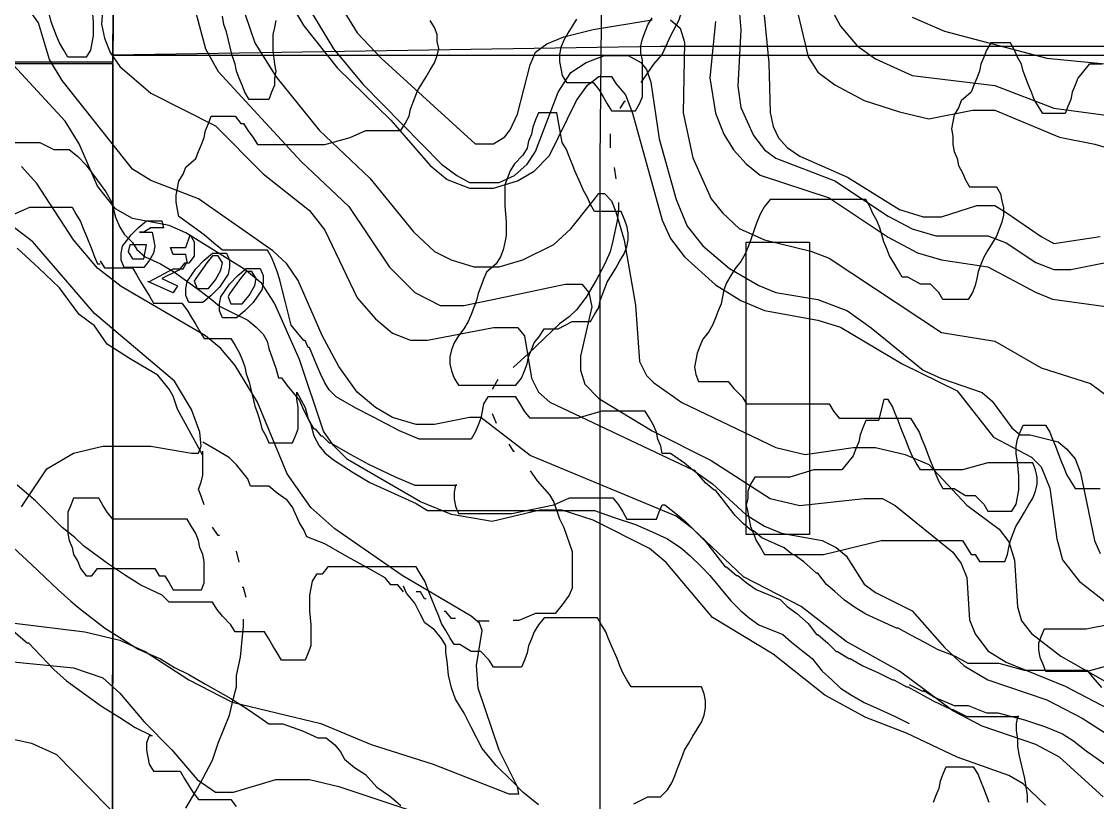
# Model space of a CAD drawing. Extents: x -0.49 to 6.91, y -0.57 to 8.11.
# Drawn here: x 1.6248 to 2.0287, y 2.8242 to 3.1172 of the extents above; entities that cross this region are included whole.
import ezdxf

# ---------------------------------------------------------------- set-up
doc = ezdxf.new("R2010")
doc.units = 0
for name, color, linetype in [('Elevations', 7, 'CONTINUOUS'), ('Grid', 7, 'CONTINUOUS'), ('roads', 7, 'CONTINUOUS'), ('topo', 7, 'CONTINUOUS'), ('topo_grid', 7, 'CONTINUOUS'), ('water', 7, 'CONTINUOUS'), ('white', 7, 'CONTINUOUS')]:
    doc.layers.add(name, color=color, linetype=linetype)

msp = doc.modelspace()

# ---------------------------------------------------------------- linework, layer by layer
at = {"layer": 'Elevations', "color": 1}
for points in [[(1.670711, 3.038233), (1.669129, 3.038233), (1.670711, 3.038233), (1.672293, 3.038233), (1.673875, 3.038233), (1.674402, 3.035587), (1.674928, 3.032941), (1.674402, 3.030295), (1.67282, 3.02765), (1.670711, 3.025004), (1.668076, 3.025004), (1.66544, 3.025004), (1.663332, 3.025004), (1.662276, 3.02765), (1.662276, 3.030295), (1.662803, 3.032941), (1.665966, 3.037175), (1.668602, 3.03982), (1.671765, 3.042466), (1.674929, 3.042466), (1.677564, 3.042466), (1.67809, 3.03982), (1.675982, 3.03982), (1.673346, 3.03982)], [(1.664912, 3.030851), (1.666492, 3.028205), (1.668074, 3.028205), (1.66913, 3.028205), (1.670712, 3.028205), (1.671238, 3.030851), (1.671767, 3.033497), (1.670712, 3.033497), (1.66913, 3.033497), (1.667547, 3.033497), (1.666492, 3.033497), (1.665439, 3.033497)], [(1.688111, 3.037175), (1.689693, 3.034529), (1.689693, 3.031883), (1.689693, 3.029237), (1.687584, 3.026591), (1.686002, 3.026591), (1.683894, 3.023945), (1.677568, 3.02077), (1.683366, 3.018125), (1.681784, 3.015479), (1.672293, 3.019712), (1.67282, 3.019712), (1.681783, 3.024475), (1.683891, 3.024475), (1.685474, 3.024475), (1.687056, 3.02712), (1.686529, 3.029766), (1.684947, 3.029766), (1.683365, 3.029766), (1.681783, 3.029766), (1.680727, 3.032412), (1.683362, 3.032412), (1.686526, 3.032412)], [(1.701819, 3.030322), (1.702872, 3.027676), (1.702872, 3.02503), (1.702346, 3.022384), (1.699182, 3.017622), (1.696019, 3.014447), (1.692855, 3.011801), (1.689165, 3.011801), (1.687582, 3.011801), (1.686529, 3.014447), (1.686529, 3.017093), (1.687056, 3.019739), (1.690219, 3.024501), (1.693383, 3.027676), (1.696546, 3.030322), (1.700237, 3.030322)], [(1.689692, 3.019765), (1.690748, 3.017119), (1.692856, 3.017119), (1.694965, 3.017119), (1.6976, 3.020294), (1.699709, 3.023998), (1.700236, 3.026644), (1.698653, 3.02929), (1.696545, 3.02929), (1.694436, 3.026644), (1.690218, 3.020823)], [(1.714473, 3.024528), (1.715526, 3.021882), (1.715526, 3.019236), (1.715, 3.01659), (1.711836, 3.011828), (1.708673, 3.008653), (1.705509, 3.006007), (1.701819, 3.006007), (1.700236, 3.006007), (1.699183, 3.008653), (1.699183, 3.011298), (1.69971, 3.013944), (1.702873, 3.018707), (1.706037, 3.021882), (1.7092, 3.024528), (1.712891, 3.024528)], [(1.702346, 3.013971), (1.703402, 3.011325), (1.705511, 3.011325), (1.707619, 3.011325), (1.710254, 3.0145), (1.712363, 3.018204), (1.71289, 3.02085), (1.711308, 3.023496), (1.709199, 3.023496), (1.70709, 3.02085), (1.702872, 3.015029)]]:
    msp.add_lwpolyline(points, close=True, dxfattribs=at)
at = {"layer": 'Grid', "color": 1}
for points in [[(1.659111, 3.10467), (1.660693, 3.310807), (1.661749, 3.517499), (1.662802, 3.724165), (1.664384, 3.930329), (1.868432, 3.932974), (2.073008, 3.93562), (2.277583, 3.938266), (2.482159, 3.940912), (2.482159, 3.908739), (2.482159, 3.732632), (2.482159, 3.700485), (2.482159, 3.524378), (2.481633, 3.492205), (2.481633, 3.316125), (2.481633, 3.283422), (2.481633, 3.107845), (2.276002, 3.107845), (2.070373, 3.107845), (1.864743, 3.107845)], [(0.83079, 3.101495), (0.832899, 3.308187), (0.835008, 3.514853), (0.837116, 3.721017), (0.839225, 3.927709), (1.045382, 3.927709), (1.25154, 3.927709), (1.457697, 3.927709), (1.664381, 3.927709), (1.662799, 3.721546), (1.661743, 3.51488), (1.660687, 3.308187), (1.659105, 3.10205), (1.45242, 3.10205), (1.245209, 3.10205), (1.037997, 3.10205)], [(1.658057, 2.278455), (1.658583, 2.485148), (1.658583, 2.691311), (1.65911, 2.897977), (1.65911, 3.10467), (1.86474, 3.10467), (2.07037, 3.10467), (2.276, 3.10467), (2.48163, 3.10467), (2.48163, 3.071994), (2.48163, 2.898533), (2.48163, 2.863185), (2.48163, 2.69237), (2.48163, 2.654402), (2.482157, 2.487265), (2.482157, 2.44509), (2.482157, 2.282186), (2.276, 2.27954), (2.069842, 2.276894), (1.864212, 2.274249)], [(0.833426, 2.274249), (0.8329, 2.480941), (0.832373, 2.688136), (0.831847, 2.894829), (0.830791, 3.101495), (1.038003, 3.101495), (1.245215, 3.101495), (1.452427, 3.101495), (1.659111, 3.101495), (1.659111, 2.894802), (1.658584, 2.688136), (1.658584, 2.481973), (1.658058, 2.27528), (1.451901, 2.27528), (1.245744, 2.27528), (1.039586, 2.27528)]]:
    msp.add_lwpolyline(points, close=True, dxfattribs=at)
at = {"layer": 'roads', "color": 7}
for points in [[(1.617987, 3.071861), (1.627477, 3.071861), (1.631695, 3.071861), (1.636968, 3.069216), (1.639603, 3.069216), (1.642766, 3.069216), (1.64593, 3.06657), (1.649093, 3.063395), (1.653311, 3.057574), (1.656475, 3.053341), (1.658584, 3.049636), (1.660166, 3.043816), (1.661748, 3.040111), (1.663331, 3.037466), (1.666493, 3.034291), (1.668076, 3.031645), (1.67124, 3.028999), (1.677039, 3.026353), (1.682312, 3.023178), (1.691802, 3.016299), (1.69602, 3.013124), (1.699184, 3.010478), (1.704456, 3.007832), (1.709729, 3.005186), (1.712892, 3.002541), (1.715527, 2.999895), (1.717109, 2.997249), (1.717636, 2.994603), (1.720271, 2.987195), (1.721327, 2.983491), (1.72238, 2.983491), (1.724489, 2.980845), (1.729235, 2.975024), (1.730288, 2.972378), (1.733452, 2.966028), (1.734505, 2.961795), (1.736613, 2.958091), (1.738722, 2.955445), (1.741885, 2.952799), (1.749267, 2.948036), (1.755594, 2.944332), (1.766139, 2.93957), (1.772993, 2.936395), (1.777211, 2.933749), (1.786706, 2.933749), (1.795142, 2.933749), (1.800941, 2.933749), (1.809377, 2.933749), (1.816759, 2.933749), (1.821504, 2.933749), (1.828358, 2.933749), (1.834158, 2.933749), (1.839957, 2.933749), (1.847339, 2.931103), (1.855248, 2.928457), (1.861575, 2.925811), (1.867374, 2.923166), (1.872647, 2.919461), (1.87581, 2.916816), (1.880028, 2.912582), (1.883192, 2.909407), (1.8911, 2.899882), (1.894791, 2.896178), (1.897954, 2.893532), (1.901645, 2.890886), (1.910608, 2.887182), (1.913772, 2.884536), (1.916935, 2.881891), (1.92168, 2.878186), (1.925371, 2.873424), (1.929062, 2.870249), (1.932225, 2.867074), (1.936443, 2.864428), (1.941188, 2.861782), (1.946988, 2.859136), (1.952788, 2.856491), (1.958065, 2.853845)], [(1.621673, 2.919885), (1.628527, 2.913535), (1.638544, 2.90401), (1.64329, 2.899776), (1.646453, 2.897131), (1.655949, 2.889722), (1.662803, 2.885489), (1.668602, 2.881785), (1.677038, 2.878081), (1.682311, 2.874906), (1.687583, 2.87226), (1.693909, 2.868556), (1.7034, 2.863264), (1.7092, 2.85956), (1.713945, 2.856385), (1.717636, 2.853739), (1.722908, 2.853739), (1.73029, 2.851093), (1.736089, 2.848447), (1.739253, 2.848447), (1.742416, 2.845801), (1.744525, 2.843156), (1.746107, 2.84051), (1.749798, 2.837335), (1.754016, 2.834689), (1.758234, 2.829926), (1.762979, 2.826751), (1.767197, 2.823047)], [(1.958067, 2.86845), (1.963339, 2.865804)], [(1.963339, 2.86636), (1.967557, 2.863714), (1.974938, 2.860539), (1.980211, 2.860539), (1.987065, 2.857893), (1.991283, 2.857893), (2.001301, 2.855247), (2.009209, 2.852601), (2.015536, 2.849955), (2.019754, 2.84731), (2.0245, 2.843605), (2.02819, 2.84096), (2.033463, 2.837255)]]:
    msp.add_lwpolyline(points, dxfattribs=at)
at = {"layer": 'topo', "color": 2}
for points in [[(1.89216, 3.14576), (1.894795, 3.114115), (1.893742, 3.092949), (1.894795, 3.085011), (1.899541, 3.074428), (1.903759, 3.069136), (1.907977, 3.065961), (1.930121, 3.057495), (1.950156, 3.044265), (1.959119, 3.039503), (1.968083, 3.036857), (1.987591, 3.036857), (1.994445, 3.034211), (2.005521, 3.026803), (2.012375, 3.024157), (2.018702, 3.024157), (2.031884, 3.026803)], [(1.704978, 3.130969), (1.71236, 3.109274), (1.720268, 3.096574), (1.736613, 3.076465), (1.755594, 3.058474), (1.771938, 3.038365), (1.779847, 3.030957), (1.786174, 3.027782), (1.79461, 3.025136), (1.8041, 3.025136), (1.813063, 3.027782), (1.824667, 3.033603), (1.830994, 3.039424), (1.83943, 3.050007), (1.841538, 3.052653), (1.843647, 3.052653), (1.846282, 3.050007), (1.847865, 3.045774), (1.851029, 3.03519), (1.855246, 3.010849), (1.856828, 2.989682), (1.859463, 2.98439), (1.862101, 2.981744), (1.872646, 2.974336), (1.907971, 2.957403), (1.919043, 2.954757), (1.936969, 2.957403), (1.945405, 2.957403), (1.956478, 2.954757), (1.965441, 2.951053), (1.979676, 2.935707), (1.991803, 2.926711), (1.995494, 2.921949), (1.997603, 2.915069), (1.998656, 2.897607), (2.000241, 2.892315), (2.003932, 2.887553), (2.015004, 2.879086), (2.042948, 2.863211)], [(1.91378, 3.130916), (1.920107, 3.104035), (1.923798, 3.098214), (1.930125, 3.093451), (1.941197, 3.087631), (1.954378, 3.083397), (1.96545, 3.080751), (1.981795, 3.083926), (1.990231, 3.083926), (2.014489, 3.073872), (2.02767, 3.071226), (2.045596, 3.065935)], [(1.655948, 3.12999), (1.654895, 3.116232), (1.655948, 3.11094), (1.658056, 3.105649), (1.661747, 3.100357), (1.673346, 3.090303), (1.697599, 3.078132), (1.715526, 3.06014), (1.732925, 3.046382), (1.738726, 3.038974), (1.750851, 3.013574), (1.757705, 3.005636), (1.764032, 3.000345), (1.770886, 2.997699), (1.777214, 2.997699), (1.801995, 3.002461), (1.810957, 3.002461), (1.813593, 2.999286), (1.816233, 2.983411), (1.818866, 2.97812), (1.823088, 2.974415), (1.876867, 2.949015), (1.884249, 2.943724), (1.896902, 2.932082), (1.903757, 2.927849), (1.910084, 2.925203), (1.925374, 2.922557), (1.930646, 2.919911), (1.934337, 2.916736), (1.941191, 2.906153), (1.945408, 2.902978), (1.959117, 2.896099), (1.971244, 2.88234), (1.978626, 2.875461), (1.987589, 2.87017), (2.009737, 2.862761), (2.022919, 2.855882), (2.044536, 2.842124)], [(1.722904, 3.128853), (1.730813, 3.115624), (1.743467, 3.099749), (1.763502, 3.080169), (1.778265, 3.063236), (1.784593, 3.057944), (1.793029, 3.054769), (1.801992, 3.054769), (1.810954, 3.057415), (1.817286, 3.061119), (1.823086, 3.06694), (1.833103, 3.087578), (1.837321, 3.093399), (1.841539, 3.096574), (1.846289, 3.096574), (1.847871, 3.093928), (1.851561, 3.089694), (1.854197, 3.082815), (1.865269, 3.042731), (1.868432, 3.035852), (1.873705, 3.028973), (1.885304, 3.018389), (1.894794, 3.012568), (1.903759, 3.008864), (1.923793, 3.00516), (1.93223, 3.002514), (1.955429, 2.988756), (1.97599, 2.978702), (1.989699, 2.961239), (2.003939, 2.953831), (2.007626, 2.950127), (2.010793, 2.942189), (2.013429, 2.923139), (2.015537, 2.915202), (2.021864, 2.907264), (2.03399, 2.897739)], [(1.742417, 3.126789), (1.750853, 3.113031), (1.759816, 3.103506), (1.795141, 3.071332), (1.801996, 3.071332), (1.806214, 3.073978), (1.808323, 3.076624), (1.810958, 3.082445), (1.815707, 3.100966), (1.817818, 3.105728), (1.822035, 3.108903), (1.828362, 3.111549), (1.839434, 3.114195), (1.861579, 3.117899)], [(1.902703, 3.128588), (1.905339, 3.10168), (1.905865, 3.083159), (1.906921, 3.077868), (1.90903, 3.073634), (1.912193, 3.06993), (1.916938, 3.066755), (1.934865, 3.058818), (1.954373, 3.046647), (1.963336, 3.044001), (1.97019, 3.044001), (1.983371, 3.048234), (1.990226, 3.048234), (1.994444, 3.045588), (2.007625, 3.036593), (2.012374, 3.033947), (2.029773, 3.036593)], [(2.030829, 2.826355), (2.014485, 2.841171), (2.005522, 2.845934), (1.985482, 2.852813), (1.97441, 2.858634), (1.954375, 2.87345), (1.934339, 2.884563), (1.917467, 2.897792), (1.89585, 2.908905), (1.876869, 2.926896), (1.870543, 2.931659), (1.815709, 2.954413), (1.797251, 2.9687), (1.793033, 2.9687), (1.779852, 2.966055), (1.772998, 2.966055), (1.764035, 2.9687), (1.757708, 2.972405), (1.750854, 2.978225), (1.743999, 2.98775), (1.737672, 2.999392), (1.728709, 3.02003), (1.724491, 3.02638), (1.719219, 3.031142), (1.691275, 3.050721), (1.673348, 3.0576), (1.666494, 3.061834), (1.640132, 3.095065), (1.635387, 3.103003), (1.631169, 3.116761), (1.627474, 3.122053)], [(1.689693, 3.12282), (1.693911, 3.106945), (1.698656, 3.098479), (1.729764, 3.064718), (1.74769, 3.047784), (1.76298, 3.02503), (1.772471, 3.015505), (1.781961, 3.010743), (1.790924, 3.010743), (1.804105, 3.013389), (1.82889, 3.01868), (1.835217, 3.01868), (1.837852, 3.015505), (1.838908, 3.010214), (1.83469, 2.991693), (1.83469, 2.986401), (1.836272, 2.981109), (1.841544, 2.975818), (1.861579, 2.963647), (1.883724, 2.952534), (1.905868, 2.938247), (1.91694, 2.935601), (1.941193, 2.938247), (1.948047, 2.938247), (1.952793, 2.935601), (1.97441, 2.918139), (1.977573, 2.913905), (1.979682, 2.908614), (1.980738, 2.892739), (1.982846, 2.887447), (1.987591, 2.881097), (1.994445, 2.876864), (2.016594, 2.867868), (2.0651, 2.842468)], [(1.928012, 3.123402), (1.93223, 3.115465), (1.938557, 3.108056), (1.945411, 3.103294), (1.959119, 3.096944), (1.990227, 3.09324), (2.012376, 3.084773), (2.031884, 3.082127)], [(1.732924, 3.121841), (1.741887, 3.107025), (1.75296, 3.093795), (1.782485, 3.063739), (1.788285, 3.059505), (1.79303, 3.05686), (1.799357, 3.05686), (1.804102, 3.05686), (1.809902, 3.059505), (1.814647, 3.063739), (1.817815, 3.068501), (1.826251, 3.090726), (1.830996, 3.098135), (1.836796, 3.101839), (1.84365, 3.104485), (1.852613, 3.104485), (1.857358, 3.101839), (1.859467, 3.099193), (1.861049, 3.09443), (1.864213, 3.073264), (1.87054, 3.05051), (1.874758, 3.040455), (1.880557, 3.033047), (1.890575, 3.02458), (1.901647, 3.01823), (1.907974, 3.015585), (1.923791, 3.012939), (1.934863, 3.008705), (1.943827, 3.002355), (1.963335, 2.98648), (1.970189, 2.983305), (1.985479, 2.978014), (1.98917, 2.974839), (1.996551, 2.964785), (1.999719, 2.962139), (2.003405, 2.962139), (2.013955, 2.959493), (2.017118, 2.956847), (2.020282, 2.953143), (2.022391, 2.947851), (2.027663, 2.922451), (2.029772, 2.917689)], [(1.959122, 3.118878), (1.971248, 3.113586), (2.009741, 3.103532), (2.036631, 3.100886)], [(1.868433, 3.117899), (1.872124, 3.114724), (1.873706, 3.109432), (1.87318, 3.082974), (1.876871, 3.066041), (1.883725, 3.050695), (1.887943, 3.045403), (1.89427, 3.039582), (1.903761, 3.035349), (1.92116, 3.031116), (1.928014, 3.02847), (1.970194, 3.00053), (1.990229, 2.997355), (2.007628, 2.987301), (2.026086, 2.98148), (2.062993, 2.954069)], [(1.885293, 3.117264), (1.883185, 3.096097), (1.885293, 3.082868), (1.888456, 3.074931), (1.892147, 3.06911), (1.896892, 3.063818), (1.902165, 3.059585), (1.928, 3.051118), (1.950144, 3.036301), (1.961216, 3.030481), (1.970179, 3.027835), (1.987578, 3.025189), (2.005509, 3.015664), (2.011836, 3.013018), (2.031871, 3.010372)], [(2.009211, 2.823259), (2.000771, 2.831196), (1.995498, 2.834371), (1.97599, 2.841251), (1.95701, 2.850246), (1.941719, 2.856067), (1.926429, 2.864534), (1.906921, 2.87988), (1.88425, 2.893638), (1.866851, 2.914276), (1.860524, 2.919567), (1.839434, 2.930151), (1.827835, 2.933855), (1.819395, 2.933855), (1.801469, 2.929621), (1.786179, 2.932267), (1.774579, 2.93703), (1.747163, 2.952905), (1.74189, 2.958196), (1.738199, 2.963488), (1.729236, 2.99037), (1.719746, 3.011536), (1.715001, 3.018945), (1.708674, 3.024236), (1.686529, 3.037995), (1.680202, 3.040641), (1.666494, 3.043286), (1.660167, 3.046991), (1.653313, 3.055457), (1.646459, 3.071332), (1.641186, 3.079799), (1.615874, 3.10721)], [(1.622201, 2.891442), (1.648568, 2.888267), (1.661749, 2.885092), (1.671239, 2.880859), (1.687584, 2.870275), (1.703929, 2.861809), (1.737145, 2.853871), (1.756126, 2.845934), (1.779325, 2.838525), (1.807796, 2.827413), (1.811487, 2.827413), (1.81096, 2.830059), (1.804106, 2.843817), (1.796198, 2.8671), (1.795671, 2.875567), (1.79778, 2.888796), (1.796724, 2.891442), (1.793561, 2.894088), (1.767726, 2.909434), (1.742418, 2.926896), (1.733455, 2.934834), (1.724492, 2.947534), (1.713419, 2.974415), (1.704984, 2.988174), (1.699711, 2.994524), (1.693911, 2.999286), (1.662277, 3.017807), (1.653314, 3.024686), (1.64435, 3.03527), (1.630642, 3.056436), (1.624838, 3.062786)], [(1.624838, 2.935151), (1.634332, 2.949439), (1.64435, 2.95526), (1.655422, 2.957905), (1.673348, 2.957905), (1.688639, 2.95526), (1.691274, 2.95526), (1.692327, 2.957905), (1.691801, 2.963197), (1.688638, 2.971664), (1.682311, 2.982247), (1.652258, 3.007647), (1.629059, 3.034529), (1.622201, 3.03982)], [(1.617981, 2.87734), (1.644348, 2.874694), (1.65542, 2.87099), (1.661747, 2.865169), (1.67071, 2.854586), (1.681255, 2.844002), (1.690745, 2.83289), (1.697601, 2.828127), (1.704454, 2.828127), (1.720271, 2.83289), (1.732925, 2.83289), (1.743997, 2.830244), (1.786705, 2.815956), (1.823615, 2.799023), (1.878976, 2.782619), (1.894266, 2.774152), (1.93012, 2.749811), (1.9433, 2.74399), (1.959118, 2.739756), (1.966499, 2.739756), (1.972299, 2.742402), (1.987589, 2.753515), (2.020811, 2.769919), (2.0303, 2.772565)], [(1.60902, 2.850696), (1.628533, 2.846463), (1.638023, 2.84223), (1.663331, 2.8163)]]:
    msp.add_lwpolyline(points, dxfattribs=at)
at = {"layer": 'topo_grid', "color": 7}
msp.add_lwpolyline([(1.841537, 2.6022), (1.841537, 2.653344), (1.841537, 2.705017), (1.841537, 2.756161), (1.842063, 2.807834), (1.842063, 2.859507), (1.842063, 2.910624), (1.842063, 2.962298), (1.842063, 3.013441), (1.842063, 3.065115), (1.84259, 3.116788), (1.84259, 3.167932), (1.84259, 3.219605), (1.84259, 3.270749), (1.84259, 3.322422), (1.843116, 3.374095), (1.843116, 3.425239), (1.843116, 3.476912), (1.843116, 3.528056), (1.843116, 3.579703), (1.843116, 3.631376), (1.843643, 3.68252), (1.843643, 3.734193)], dxfattribs=at)
at = {"layer": 'water', "color": 4}
for points in [[(1.891104, 3.158962), (1.889522, 3.158962), (1.887413, 3.154729), (1.884778, 3.148908), (1.878978, 3.140441), (1.876869, 3.137796), (1.876342, 3.13515), (1.875289, 3.130387), (1.873707, 3.124566), (1.871598, 3.117687), (1.868434, 3.111866), (1.865271, 3.104987), (1.862108, 3.101283), (1.857362, 3.094404)], [(1.85156, 3.08726), (1.851033, 3.08726), (1.849451, 3.084614)], [(1.84576, 3.075142), (1.84576, 3.072496), (1.84576, 3.069851)], [(1.847342, 3.062495), (1.847869, 3.058262)], [(1.848923, 3.049293), (1.848923, 3.046647), (1.848396, 3.042413), (1.846814, 3.035005), (1.845758, 3.030772), (1.84365, 3.026009), (1.840487, 3.020188), (1.836796, 3.013838), (1.833105, 3.009076), (1.83047, 3.00643), (1.826779, 3.003784), (1.81518, 2.992672), (1.80938, 2.98738)], [(1.692856, 2.954386), (1.683366, 2.971849), (1.681784, 2.976611), (1.680202, 2.979257), (1.675984, 2.984549), (1.665966, 2.99037), (1.657003, 2.996191), (1.652258, 3.00307), (1.646458, 3.007303), (1.639077, 3.017357), (1.631167, 3.024766), (1.623259, 3.032174)], [(1.803579, 2.982882), (1.80147, 2.979178)], [(1.801471, 2.970209), (1.803053, 2.966504)], [(1.768254, 2.903269), (1.766145, 2.905915), (1.765092, 2.905915), (1.76351, 2.905915), (1.761401, 2.908561), (1.755601, 2.911736), (1.746111, 2.917027), (1.738729, 2.921261), (1.731875, 2.923906), (1.730822, 2.926552), (1.72924, 2.929198), (1.726605, 2.935019), (1.724496, 2.937665), (1.720805, 2.940311), (1.717641, 2.942956), (1.712896, 2.942956), (1.710787, 2.942956), (1.709734, 2.945602), (1.707626, 2.948248), (1.705517, 2.950894), (1.702882, 2.95354), (1.697608, 2.956715), (1.692863, 2.959361)], [(1.807798, 2.95862), (1.80938, 2.955974), (1.809907, 2.955974)], [(1.693383, 2.935945), (1.692327, 2.93912), (1.691274, 2.941766), (1.692327, 2.944412), (1.692854, 2.947058), (1.692854, 2.949703), (1.692854, 2.953408), (1.692854, 2.956053)], [(1.815707, 2.948592), (1.818342, 2.944888), (1.823087, 2.939596), (1.82467, 2.93695), (1.826778, 2.9306), (1.828361, 2.927425), (1.831524, 2.91843), (1.831524, 2.912609), (1.831524, 2.904671), (1.830469, 2.902025), (1.827833, 2.898321), (1.825198, 2.895146), (1.822035, 2.895146), (1.817817, 2.895146), (1.81149, 2.8925), (1.809382, 2.8925)], [(1.699183, 2.924356), (1.698656, 2.924356), (1.696548, 2.927531), (1.696548, 2.927531)], [(1.706565, 2.914329), (1.705509, 2.918562)], [(1.7092, 2.901152), (1.708147, 2.904856), (1.707621, 2.904856)], [(1.818876, 2.823312), (1.813076, 2.828074), (1.808858, 2.832308), (1.803058, 2.838129), (1.797786, 2.844479), (1.793568, 2.852416), (1.790933, 2.857708), (1.787768, 2.862999), (1.786186, 2.867233), (1.785133, 2.871995), (1.784607, 2.877287), (1.78408, 2.880462), (1.78408, 2.883108), (1.782498, 2.885754), (1.779863, 2.888929), (1.776172, 2.891574), (1.77459, 2.894749), (1.772481, 2.898983), (1.769313, 2.902687), (1.768263, 2.905333)], [(1.77669, 2.900623), (1.776161, 2.900623), (1.774579, 2.903269), (1.772996, 2.903269)], [(1.787762, 2.893241), (1.786181, 2.893241), (1.784072, 2.895887), (1.783546, 2.895887)], [(1.686529, 2.822068), (1.686529, 2.822068), (1.690219, 2.828418), (1.692857, 2.833181), (1.696547, 2.84006), (1.698658, 2.84641), (1.702876, 2.856993), (1.704458, 2.863343), (1.705514, 2.867577), (1.705514, 2.87181), (1.707096, 2.878689), (1.708152, 2.890331), (1.708152, 2.892977)], [(1.800416, 2.892183), (1.797253, 2.892183), (1.796197, 2.892183)]]:
    msp.add_lwpolyline(points, dxfattribs=at)
at = {"layer": 'white', "color": 7}
for points in [[(1.651209, 3.122953), (1.651736, 3.117132), (1.651736, 3.114486), (1.651736, 3.11184), (1.651209, 3.109194), (1.650682, 3.106548), (1.6491, 3.103903), (1.647518, 3.103903), (1.645936, 3.103903), (1.643827, 3.103903), (1.642245, 3.103903), (1.640663, 3.106548), (1.639081, 3.109194), (1.638025, 3.11184), (1.636972, 3.114486), (1.635916, 3.117132), (1.63539, 3.119778)], [(1.720289, 3.117661), (1.719763, 3.115015), (1.719236, 3.112369), (1.719236, 3.109723), (1.719236, 3.106548), (1.719763, 3.101257), (1.720289, 3.098611), (1.719763, 3.095965), (1.719763, 3.093319), (1.718707, 3.090673), (1.717654, 3.088028), (1.716072, 3.088028), (1.713963, 3.088028), (1.712381, 3.088028), (1.710272, 3.088028), (1.70869, 3.090673), (1.707634, 3.093319), (1.706581, 3.095965), (1.705526, 3.098611), (1.704999, 3.101257), (1.703946, 3.104432), (1.701837, 3.113428), (1.700782, 3.116073), (1.700255, 3.119248)], [(1.833106, 3.118137), (1.831524, 3.115491), (1.829941, 3.112845), (1.828359, 3.1102), (1.827306, 3.107554), (1.82678, 3.104908), (1.82678, 3.102262), (1.827306, 3.099616), (1.827833, 3.09697), (1.829415, 3.094325), (1.830994, 3.094325), (1.833103, 3.094325), (1.835212, 3.094325), (1.837321, 3.094325), (1.839429, 3.094325), (1.841538, 3.091679), (1.84312, 3.089033), (1.844703, 3.086387), (1.846285, 3.083741), (1.847867, 3.083741), (1.849981, 3.083741), (1.851558, 3.083741), (1.853672, 3.083741), (1.855254, 3.083741), (1.856836, 3.086387), (1.857889, 3.089033), (1.857889, 3.091679), (1.857889, 3.094325), (1.857889, 3.09697), (1.857889, 3.102791), (1.857358, 3.105437), (1.857358, 3.108083), (1.857889, 3.110729), (1.858945, 3.113375), (1.859998, 3.11602), (1.86158, 3.118666)], [(2.030303, 2.867365), (2.02714, 2.871069), (2.025031, 2.873715), (2.023448, 2.873715), (2.020813, 2.873715), (2.018704, 2.873715), (2.016066, 2.873715), (2.013431, 2.873715), (2.010268, 2.873715), (2.00763, 2.873715), (2.004995, 2.873715), (2.004469, 2.873715), (2.001833, 2.873715), (2.001307, 2.873715), (1.991816, 2.876361), (1.987598, 2.876361), (1.980744, 2.876361), (1.980217, 2.876361), (1.975472, 2.879007), (1.968618, 2.881653), (1.963872, 2.884298), (1.9586, 2.886944), (1.953855, 2.88959), (1.953329, 2.88959), (1.947528, 2.892236), (1.941728, 2.894882), (1.93751, 2.897528), (1.933821, 2.900173), (1.930129, 2.903348), (1.926967, 2.905994), (1.923802, 2.910228), (1.923276, 2.910228), (1.918531, 2.914461), (1.91484, 2.917107), (1.914313, 2.917107), (1.91115, 2.919753), (1.902714, 2.923457), (1.89955, 2.926103), (1.899023, 2.926103), (1.89586, 2.928748), (1.892696, 2.931923), (1.885315, 2.941448), (1.884789, 2.941448), (1.881625, 2.944094), (1.877407, 2.948857), (1.87688, 2.948857), (1.873717, 2.951503), (1.868444, 2.955207), (1.867918, 2.955207), (1.865283, 2.955207), (1.865283, 2.955207), (1.864756, 2.957853), (1.8637, 2.960498), (1.863174, 2.963144), (1.862121, 2.96579), (1.860539, 2.968436), (1.858956, 2.971082), (1.856848, 2.971082), (1.854212, 2.971082), (1.851572, 2.971082), (1.848942, 2.971082), (1.845774, 2.971082), (1.84261, 2.971082), (1.833647, 2.968436), (1.830484, 2.968436), (1.827849, 2.968436), (1.824674, 2.968436), (1.822038, 2.968436), (1.8194, 2.968436), (1.817291, 2.968436), (1.815709, 2.968436), (1.8136, 2.971082), (1.812018, 2.973728), (1.810436, 2.976373), (1.808854, 2.976373), (1.807272, 2.976373), (1.805163, 2.976373), (1.803054, 2.976373), (1.800945, 2.976373), (1.79989, 2.976373), (1.79831, 2.973728), (1.797784, 2.971082), (1.797257, 2.968436), (1.796201, 2.96579), (1.795148, 2.963144), (1.793566, 2.960498), (1.793566, 2.960498), (1.786712, 2.960498), (1.786186, 2.960498), (1.77775, 2.960498), (1.774059, 2.960498), (1.766677, 2.963673), (1.75666, 2.968965), (1.750333, 2.97214), (1.742951, 2.976373), (1.742951, 2.976373), (1.740315, 2.979019), (1.738733, 2.981665), (1.737151, 2.98484), (1.735569, 2.988544), (1.735569, 2.988544), (1.732934, 2.994894), (1.732407, 2.994894), (1.731351, 2.99754), (1.730825, 2.99754), (1.72608, 3.003361), (1.72608, 3.003361), (1.723971, 3.011828), (1.722389, 3.017648), (1.721862, 3.020294), (1.720809, 3.023469), (1.719754, 3.026115), (1.718701, 3.028761), (1.717118, 3.031407), (1.715536, 3.031407), (1.713427, 3.031407), (1.710792, 3.031407), (1.708157, 3.031407), (1.705519, 3.031407), (1.700774, 3.031407), (1.700247, 3.031407), (1.697084, 3.034053), (1.693393, 3.037228), (1.683903, 3.044107), (1.683377, 3.046753), (1.68285, 3.049398), (1.68285, 3.052044), (1.683377, 3.05469), (1.683903, 3.057336), (1.685486, 3.059982), (1.686541, 3.062628), (1.690232, 3.065803), (1.691285, 3.068448), (1.692338, 3.071094), (1.693394, 3.07374), (1.69392, 3.076386), (1.694976, 3.079032), (1.696029, 3.081678), (1.697611, 3.081678), (1.699194, 3.081678), (1.701302, 3.081678), (1.703411, 3.081678), (1.704993, 3.081678), (1.707102, 3.079032), (1.708158, 3.079032), (1.70974, 3.076386), (1.711849, 3.07374), (1.713431, 3.071094), (1.71554, 3.071094), (1.718175, 3.071094), (1.720813, 3.071094), (1.723448, 3.071094), (1.726611, 3.071094), (1.729775, 3.071094), (1.73241, 3.071094), (1.738737, 3.071094), (1.748227, 3.07374), (1.754027, 3.076386), (1.75719, 3.076386), (1.759828, 3.076386), (1.762463, 3.076386), (1.765099, 3.076386), (1.767207, 3.076386), (1.76879, 3.079032), (1.770372, 3.081678), (1.770898, 3.084323), (1.772481, 3.088557), (1.773536, 3.091203), (1.775118, 3.093848), (1.776701, 3.096494), (1.778283, 3.09914), (1.779865, 3.101786), (1.780918, 3.104432), (1.781445, 3.107078), (1.780918, 3.109723), (1.780918, 3.112369), (1.779865, 3.115015), (1.778283, 3.117661)], [(2.0303, 3.101257), (2.027665, 3.101257), (2.025556, 3.101257), (2.023447, 3.098611), (2.021339, 3.095965), (2.020283, 3.093319), (2.01923, 3.090673), (2.018703, 3.088028), (2.017648, 3.085382), (2.016595, 3.082736), (2.015539, 3.082736), (2.01343, 3.082736), (2.011848, 3.082736), (2.009739, 3.082736), (2.008157, 3.082736), (2.006575, 3.085382), (2.004993, 3.088028), (2.00394, 3.090673), (2.002884, 3.093319), (2.000775, 3.098611), (2.000249, 3.101257), (1.998666, 3.103903), (1.997613, 3.106548), (1.996031, 3.109194), (1.994449, 3.109194), (1.99234, 3.109194), (1.990232, 3.109194), (1.988649, 3.109194), (1.987067, 3.106548), (1.986011, 3.103903), (1.984958, 3.101257), (1.984432, 3.098611), (1.983376, 3.095965), (1.982323, 3.093319), (1.981267, 3.090673), (1.977577, 3.087498), (1.976522, 3.084853), (1.974939, 3.082207), (1.974413, 3.079561), (1.973886, 3.076915), (1.974413, 3.074269), (1.974413, 3.071094), (1.974939, 3.068448), (1.975995, 3.065803), (1.976522, 3.063157), (1.978104, 3.060511), (1.979157, 3.057865), (1.980739, 3.055219), (1.982848, 3.055219), (1.984957, 3.055219), (1.987065, 3.055219), (1.989174, 3.055219), (1.990756, 3.055219), (1.992338, 3.052573), (1.992865, 3.049928), (1.993391, 3.047282), (1.993391, 3.044636), (1.992865, 3.04199), (1.991812, 3.039344), (1.990756, 3.036698), (1.989177, 3.034053), (1.987594, 3.031407), (1.986012, 3.028761), (1.984959, 3.026115), (1.983904, 3.023469), (1.983377, 3.020823), (1.98285, 3.018178), (1.981797, 3.015532), (1.980215, 3.012886), (1.978106, 3.012886), (1.975998, 3.012886), (1.973889, 3.012886), (1.972307, 3.012886), (1.970725, 3.012886), (1.969142, 3.015532), (1.965979, 3.018707), (1.96387, 3.018707), (1.962288, 3.018707), (1.957542, 3.021353), (1.955433, 3.021353), (1.953851, 3.023998), (1.952269, 3.026644), (1.950686, 3.02929), (1.949633, 3.031936), (1.948578, 3.034582), (1.946995, 3.039873), (1.945942, 3.042519), (1.94436, 3.045165), (1.943307, 3.047811), (1.941725, 3.050457), (1.939616, 3.050457), (1.936981, 3.050457), (1.934346, 3.050457), (1.931708, 3.050457), (1.928541, 3.050457), (1.925906, 3.050457), (1.922742, 3.050457), (1.919579, 3.050457), (1.916941, 3.050457), (1.913778, 3.050457), (1.911143, 3.050457), (1.908508, 3.050457), (1.90587, 3.050457), (1.903761, 3.047811), (1.902181, 3.045165), (1.901126, 3.042519), (1.900073, 3.039873), (1.89849, 3.035111), (1.897435, 3.032465), (1.896382, 3.029819), (1.8948, 3.027173), (1.892691, 3.024528), (1.891109, 3.021882), (1.889526, 3.019236), (1.888471, 3.01659), (1.887944, 3.013944), (1.887418, 3.011298), (1.886362, 3.008653), (1.885309, 3.006007), (1.884256, 3.003361), (1.882674, 3.000715), (1.880565, 2.998069), (1.879509, 2.995423), (1.878456, 2.992778), (1.87793, 2.990132), (1.877403, 2.987486), (1.87793, 2.98484), (1.878983, 2.982194), (1.880038, 2.982194), (1.882147, 2.982194), (1.883729, 2.982194), (1.885838, 2.982194), (1.888476, 2.982194), (1.890058, 2.982194), (1.892167, 2.979548), (1.895331, 2.976373), (1.896913, 2.973728), (1.899022, 2.973728), (1.90113, 2.973728), (1.903766, 2.973728), (1.906401, 2.973728), (1.909036, 2.973728), (1.914309, 2.973728), (1.917472, 2.973728), (1.920107, 2.973728), (1.922216, 2.973728), (1.924325, 2.973728), (1.926434, 2.973728), (1.928016, 2.973728), (1.929598, 2.971082), (1.931707, 2.968436), (1.933289, 2.968436), (1.935398, 2.968436), (1.938036, 2.968436), (1.940671, 2.968436), (1.943306, 2.968436), (1.949106, 2.968436), (1.951741, 2.968436), (1.954377, 2.968436), (1.956485, 2.968436), (1.958594, 2.968436), (1.960176, 2.96579), (1.961758, 2.963144), (1.962811, 2.960498), (1.963867, 2.957853), (1.965976, 2.952561), (1.967029, 2.949915), (1.968085, 2.947269), (1.969138, 2.944623), (1.97072, 2.941978), (1.972829, 2.941978), (1.974937, 2.941978), (1.979155, 2.939332), (1.981264, 2.939332), (1.982846, 2.939332), (1.986009, 2.936157), (1.987591, 2.933511), (1.989173, 2.933511), (1.991282, 2.933511), (1.992864, 2.933511), (1.994973, 2.933511), (1.996555, 2.933511), (1.998138, 2.936157), (1.998664, 2.938803), (1.999191, 2.941448), (1.999191, 2.944094), (1.999191, 2.94674), (1.998664, 2.952032), (1.998138, 2.955207), (1.998138, 2.957853), (1.998664, 2.960498), (1.999717, 2.963144), (2.000773, 2.96579), (2.002355, 2.96579), (2.004464, 2.96579), (2.006046, 2.96579), (2.007628, 2.96579), (2.00921, 2.96579), (2.010793, 2.963144), (2.011848, 2.960498), (2.012901, 2.957853), (2.01501, 2.952561), (2.016066, 2.949915), (2.017119, 2.947269), (2.018701, 2.944623), (2.020283, 2.941978), (2.022392, 2.941978), (2.024501, 2.941978), (2.027136, 2.941978), (2.029771, 2.941978)], [(1.621679, 3.044874), (1.628006, 3.04752), (1.631169, 3.04752), (1.633804, 3.04752), (1.636968, 3.04752), (1.639603, 3.04752), (1.641712, 3.04752), (1.643821, 3.04752), (1.645403, 3.044874), (1.646985, 3.042228), (1.648041, 3.039582), (1.649094, 3.036936), (1.651203, 3.031645), (1.652258, 3.028999), (1.653311, 3.026353), (1.654375, 3.026353), (1.654375, 3.026353)], [(1.654374, 3.027411), (1.655956, 3.024766), (1.658065, 3.024766), (1.660174, 3.024766), (1.664392, 3.024766), (1.666501, 3.024766), (1.668083, 3.02212), (1.669665, 3.019474), (1.671247, 3.016828), (1.672829, 3.014182), (1.674412, 3.011536), (1.67652, 3.011536), (1.678629, 3.011536), (1.680738, 3.011536), (1.682847, 3.011536), (1.684955, 3.011536), (1.687064, 3.008891), (1.688646, 3.006245), (1.690228, 3.003599), (1.691811, 3.000953), (1.693393, 2.998307), (1.695502, 2.998307), (1.69972, 2.998307), (1.701828, 2.998307), (1.703411, 2.998307), (1.704993, 2.995661), (1.706575, 2.993016), (1.707628, 2.99037), (1.708684, 2.987724), (1.70921, 2.985078), (1.710263, 2.981903), (1.712372, 2.972907), (1.713428, 2.970261), (1.714481, 2.967086), (1.715007, 2.964441), (1.716589, 2.961795), (1.717645, 2.959149), (1.719227, 2.959149), (1.72081, 2.959149), (1.722918, 2.959149), (1.7245, 2.959149), (1.726609, 2.959149), (1.727662, 2.961795), (1.728718, 2.964441), (1.728718, 2.967086), (1.728718, 2.969732), (1.728718, 2.972378), (1.728191, 2.975553), (1.728191, 2.978199), (1.728191, 2.978199), (1.731354, 2.972378), (1.73241, 2.968145), (1.73241, 2.968145), (1.734519, 2.964441), (1.734519, 2.964441), (1.735045, 2.964441), (1.737154, 2.961795), (1.737154, 2.961795), (1.73768, 2.961795), (1.740316, 2.959149), (1.740842, 2.959149), (1.748223, 2.954916), (1.755082, 2.951211), (1.7651, 2.946449), (1.772481, 2.943274), (1.772481, 2.943274), (1.776699, 2.943274), (1.777226, 2.943274), (1.786189, 2.943274), (1.786715, 2.943274), (1.788298, 2.943274), (1.787771, 2.943274), (1.787245, 2.940628), (1.787245, 2.937982), (1.787771, 2.935336), (1.788824, 2.932691), (1.790406, 2.932691), (1.791989, 2.932691), (1.794624, 2.932691), (1.796733, 2.932691), (1.799897, 2.932691), (1.802532, 2.932691), (1.805695, 2.932691), (1.808859, 2.932691), (1.824676, 2.935866), (1.830476, 2.938511), (1.833639, 2.938511), (1.836803, 2.938511), (1.839438, 2.938511), (1.842073, 2.938511), (1.844709, 2.938511), (1.846817, 2.938511), (1.848926, 2.935866), (1.850508, 2.93322), (1.85209, 2.930574), (1.853673, 2.930574), (1.855255, 2.930574), (1.857364, 2.930574), (1.859472, 2.930574), (1.861055, 2.930574), (1.863163, 2.930574), (1.864219, 2.93322), (1.865272, 2.935866), (1.865272, 2.935866), (1.866325, 2.935866), (1.871071, 2.932161), (1.874234, 2.929516), (1.878452, 2.925282), (1.881616, 2.922107), (1.888997, 2.912582), (1.889524, 2.912582), (1.893215, 2.909407), (1.893741, 2.909407), (1.896904, 2.906761), (1.900595, 2.904116), (1.909558, 2.900411), (1.912193, 2.897766), (1.915885, 2.89512), (1.920103, 2.891416), (1.923266, 2.887182), (1.923795, 2.887182), (1.923795, 2.887182), (1.927485, 2.884007), (1.930649, 2.880832), (1.931175, 2.880832), (1.935393, 2.878186), (1.93592, 2.878186), (1.94067, 2.875541), (1.946469, 2.872895), (1.951742, 2.870249), (1.952268, 2.870249), (1.957013, 2.867603), (1.957013, 2.867603), (1.95754, 2.867603), (1.962285, 2.864957), (1.96703, 2.862311), (1.973884, 2.859136), (1.97441, 2.859136), (1.979683, 2.856491), (1.987065, 2.856491), (1.991283, 2.856491), (1.999192, 2.856491), (1.998666, 2.856491), (1.998139, 2.853845), (1.998139, 2.851199), (1.998666, 2.848024), (1.998666, 2.845378), (1.999192, 2.842203), (2.001301, 2.833207), (2.001827, 2.830032), (2.002354, 2.826857), (2.002354, 2.824211)], [(1.854721, 2.823682), (1.859993, 2.826328), (1.862628, 2.826328), (1.864737, 2.826328), (1.867372, 2.828974), (1.868954, 2.83162), (1.87001, 2.834266), (1.871063, 2.836911), (1.872645, 2.841145), (1.873698, 2.843791), (1.875281, 2.846436), (1.876863, 2.849082), (1.878445, 2.851728), (1.880027, 2.854374), (1.881083, 2.85702), (1.88161, 2.859666), (1.88161, 2.862311), (1.881083, 2.864957), (1.880027, 2.867603), (1.878974, 2.867603), (1.876866, 2.867603), (1.874758, 2.867603), (1.872122, 2.867603), (1.869485, 2.867603), (1.863686, 2.867603), (1.861048, 2.867603), (1.858413, 2.867603), (1.855778, 2.867603), (1.853669, 2.867603), (1.852087, 2.870249), (1.850507, 2.872895), (1.849452, 2.875541), (1.848398, 2.878186), (1.84629, 2.882949), (1.845234, 2.885595), (1.844181, 2.888241), (1.842599, 2.890886), (1.841017, 2.893532), (1.838908, 2.893532), (1.836799, 2.893532), (1.834164, 2.893532), (1.831529, 2.893532), (1.828891, 2.893532), (1.826256, 2.893532), (1.82362, 2.893532), (1.820985, 2.893532), (1.818876, 2.890886), (1.817294, 2.888241), (1.816241, 2.885595), (1.815185, 2.882949), (1.814659, 2.880303), (1.813603, 2.877657), (1.81255, 2.875011), (1.811497, 2.875011), (1.809386, 2.875011), (1.807277, 2.875011), (1.805695, 2.875011), (1.803586, 2.875011), (1.802004, 2.875011), (1.800422, 2.877657), (1.797258, 2.880832), (1.795676, 2.880832), (1.793568, 2.880832), (1.78935, 2.883478), (1.787241, 2.883478), (1.785661, 2.886124), (1.784079, 2.88877), (1.782497, 2.891416), (1.781444, 2.894061), (1.780388, 2.896707), (1.778279, 2.901999), (1.777226, 2.904645), (1.776171, 2.907291), (1.774588, 2.909936), (1.773006, 2.912582), (1.770898, 2.912582), (1.768782, 2.912582), (1.766147, 2.912582), (1.762983, 2.912582), (1.760348, 2.912582), (1.757184, 2.912582), (1.754548, 2.912582), (1.751385, 2.912582), (1.748217, 2.912582), (1.74558, 2.912582), (1.742417, 2.912582), (1.739781, 2.912582), (1.737673, 2.909936), (1.735564, 2.909936), (1.733982, 2.907291), (1.733455, 2.904645), (1.732929, 2.901999), (1.732929, 2.899353), (1.732929, 2.896178), (1.733455, 2.890886), (1.733455, 2.888241), (1.733455, 2.885595), (1.733455, 2.882949), (1.732402, 2.880303), (1.731347, 2.877657), (1.729764, 2.877657), (1.727656, 2.877657), (1.726073, 2.877657), (1.723965, 2.877657), (1.722382, 2.877657), (1.7208, 2.880303), (1.719221, 2.882949), (1.717638, 2.885595), (1.716056, 2.888241), (1.713948, 2.888241), (1.711839, 2.888241), (1.709204, 2.888241), (1.707095, 2.888241), (1.704986, 2.888241), (1.703404, 2.890886), (1.700241, 2.894061), (1.698132, 2.896707), (1.69655, 2.899353), (1.694441, 2.899353), (1.691806, 2.899353), (1.689171, 2.899353), (1.686533, 2.899353), (1.68337, 2.899353), (1.680735, 2.899353), (1.680208, 2.899353), (1.677571, 2.901999), (1.669663, 2.905703), (1.663863, 2.909407), (1.657536, 2.913641), (1.648046, 2.92052), (1.644882, 2.923695), (1.640137, 2.927399), (1.630119, 2.937453), (1.623265, 2.943274)], [(2.043486, 2.893003), (2.024501, 2.889299), (2.021864, 2.889299), (2.0187, 2.889299), (2.016065, 2.889299), (2.013427, 2.889299), (2.010792, 2.889299), (2.008683, 2.889299), (2.00763, 2.886653), (2.006575, 2.884007), (2.006575, 2.881361), (2.007101, 2.878716), (2.008157, 2.87607), (2.00921, 2.873424), (2.011319, 2.873424), (2.013954, 2.873424), (2.016592, 2.873424), (2.019227, 2.873424), (2.02239, 2.873424), (2.025025, 2.873424), (2.034516, 2.87607)], [(1.62005, 2.889934), (1.626904, 2.884113), (1.62743, 2.884113), (1.63692, 2.874059), (1.641667, 2.869826), (1.645356, 2.86718), (1.654848, 2.860301), (1.654848, 2.860301), (1.661702, 2.856067), (1.667502, 2.852363), (1.673827, 2.849188), (1.672774, 2.849188), (1.671719, 2.846542), (1.671719, 2.843896), (1.672248, 2.841251), (1.672774, 2.838605), (1.674357, 2.835959), (1.675936, 2.835959), (1.678045, 2.835959), (1.680154, 2.835959), (1.682262, 2.835959), (1.684371, 2.835959), (1.685953, 2.833313), (1.687536, 2.830667), (1.689118, 2.828021), (1.691226, 2.825376), (1.692809, 2.825376), (1.694917, 2.825376), (1.697026, 2.825376), (1.699135, 2.825376), (1.701244, 2.825376), (1.703352, 2.825376), (1.705461, 2.82273)], [(1.988122, 2.824211), (1.986013, 2.829503), (1.984958, 2.832149), (1.983905, 2.834795), (1.982322, 2.837441), (1.98074, 2.837441), (1.979158, 2.837441), (1.977049, 2.837441), (1.97494, 2.837441), (1.973358, 2.837441), (1.971776, 2.837441), (1.970723, 2.834795), (1.969667, 2.832149), (1.969141, 2.829503), (1.968088, 2.826857), (1.967032, 2.824211)]]:
    msp.add_lwpolyline(points, dxfattribs=at)
for points in [[(1.825723, 3.082948), (1.824143, 3.082948), (1.822032, 3.082948), (1.82045, 3.082948), (1.818868, 3.082948), (1.817812, 3.080302), (1.816759, 3.077656), (1.816232, 3.07501), (1.815177, 3.072364), (1.81465, 3.069718), (1.813068, 3.067073), (1.809905, 3.063898), (1.808323, 3.061252), (1.80727, 3.058606), (1.806214, 3.05596), (1.806214, 3.053314), (1.806214, 3.050668), (1.806214, 3.048023), (1.806741, 3.042202), (1.806741, 3.039556), (1.806741, 3.03691), (1.806214, 3.034264), (1.805688, 3.031618), (1.804635, 3.028973), (1.803052, 3.026327), (1.799361, 3.023152), (1.798308, 3.020506), (1.797252, 3.01786), (1.796199, 3.015214), (1.795673, 3.012568), (1.794617, 3.009923), (1.793564, 3.007277), (1.792508, 3.004631), (1.790926, 3.001985), (1.788817, 2.999339), (1.787235, 2.996693), (1.78618, 2.994048), (1.785653, 2.991402), (1.785653, 2.988756), (1.78618, 2.98611), (1.787235, 2.983464), (1.788817, 2.980818), (1.7904, 2.980818), (1.793038, 2.980818), (1.795146, 2.980818), (1.798309, 2.980818), (1.800945, 2.980818), (1.803583, 2.980818), (1.806218, 2.980818), (1.808327, 2.980818), (1.810435, 2.980818), (1.812544, 2.983464), (1.813597, 2.98611), (1.814653, 2.988756), (1.815179, 2.991402), (1.816232, 2.994048), (1.817288, 2.996693), (1.819397, 2.999339), (1.820979, 3.001985), (1.823614, 3.001985), (1.826249, 3.001985), (1.831522, 3.004631), (1.834158, 3.004631), (1.836266, 3.004631), (1.838375, 3.004631), (1.839957, 3.007277), (1.841539, 3.009923), (1.842066, 3.012568), (1.843648, 3.016802), (1.844701, 3.019448), (1.846283, 3.022093), (1.847866, 3.024739), (1.84945, 3.027385), (1.851027, 3.030031), (1.85208, 3.032677), (1.852607, 3.035323), (1.852607, 3.037968), (1.85208, 3.040614), (1.851027, 3.04326), (1.849977, 3.045906), (1.848392, 3.045906), (1.846283, 3.045906), (1.844175, 3.045906), (1.842066, 3.045906), (1.839957, 3.045906), (1.838375, 3.048552), (1.837319, 3.051198), (1.835737, 3.053843), (1.834684, 3.056489), (1.832575, 3.061252), (1.83152, 3.063898), (1.830467, 3.066543), (1.829411, 3.069189), (1.827829, 3.071835), (1.825723, 3.082948)], [(1.920631, 3.034449), (1.920631, 2.924806), (1.896905, 2.924806), (1.896905, 3.034449), (1.920631, 3.034449)], [(1.946467, 2.967483), (1.944885, 2.967483), (1.942776, 2.967483), (1.941723, 2.967483), (1.940667, 2.964838), (1.939614, 2.962192), (1.939085, 2.959546), (1.938032, 2.9569), (1.936976, 2.954254), (1.934868, 2.951608), (1.932759, 2.948963), (1.930648, 2.948963), (1.928012, 2.948963), (1.92485, 2.948963), (1.922214, 2.948963), (1.91325, 2.946317), (1.910087, 2.946317), (1.907452, 2.946317), (1.904814, 2.946317), (1.902179, 2.946317), (1.90007, 2.946317), (1.898488, 2.943671), (1.897432, 2.941025), (1.897432, 2.938379), (1.896906, 2.935733), (1.897432, 2.933088), (1.897959, 2.930442), (1.898485, 2.927796), (1.899541, 2.92515), (1.900594, 2.922504), (1.902176, 2.919858), (1.903758, 2.917213), (1.905867, 2.917213), (1.908502, 2.917213), (1.911138, 2.917213), (1.913773, 2.917213), (1.916937, 2.917213), (1.919572, 2.917213), (1.925899, 2.917213), (1.947516, 2.922504), (1.953843, 2.922504), (1.957007, 2.922504), (1.96017, 2.922504), (1.962805, 2.922504), (1.965969, 2.922504), (1.968605, 2.922504), (1.97124, 2.922504), (1.973875, 2.922504), (1.975984, 2.922504), (1.978092, 2.922504), (1.979675, 2.919858), (1.981257, 2.917213), (1.982839, 2.917213), (1.984421, 2.914567), (1.98653, 2.914567), (1.988112, 2.914567), (1.990221, 2.914567), (1.99233, 2.914567), (1.993912, 2.914567), (1.994965, 2.917213), (1.995491, 2.919858), (1.996018, 2.922504), (1.997074, 2.92515), (1.998127, 2.927796), (1.999709, 2.930442), (2.001291, 2.933088), (2.002873, 2.935733), (2.004456, 2.938379), (2.005511, 2.941025), (2.006038, 2.943671), (2.006038, 2.946317), (2.005511, 2.948963), (2.004456, 2.951608), (2.002873, 2.951608), (2.001291, 2.951608), (1.998656, 2.951608), (1.996018, 2.951608), (1.993383, 2.951608), (1.99022, 2.951608), (1.987582, 2.951608), (1.978092, 2.948963), (1.975457, 2.948963), (1.972293, 2.948963), (1.969658, 2.948963), (1.967022, 2.948963), (1.964387, 2.948963), (1.962278, 2.948963), (1.960696, 2.951608), (1.959114, 2.954254), (1.958061, 2.9569), (1.957005, 2.959546), (1.954896, 2.964838), (1.953843, 2.967483), (1.952788, 2.970129), (1.951735, 2.972775), (1.950152, 2.975421), (1.94857, 2.975421), (1.946467, 2.967483)], [(1.653322, 2.911947), (1.655957, 2.911947), (1.658593, 2.911947), (1.664393, 2.911947), (1.667556, 2.911947), (1.670194, 2.911947), (1.672302, 2.911947), (1.674938, 2.911947), (1.67652, 2.909301), (1.678629, 2.909301), (1.680211, 2.906656), (1.681793, 2.90401), (1.683375, 2.90401), (1.685484, 2.90401), (1.687593, 2.90401), (1.689175, 2.90401), (1.691284, 2.90401), (1.692337, 2.90401), (1.69339, 2.906656), (1.69339, 2.909301), (1.69339, 2.911947), (1.69339, 2.914593), (1.692863, 2.917239), (1.69181, 2.919885), (1.691284, 2.922531), (1.690228, 2.925176), (1.688646, 2.927822), (1.687064, 2.930468), (1.684944, 2.930468), (1.682309, 2.930468), (1.679671, 2.930468), (1.677036, 2.930468), (1.671236, 2.930468), (1.668602, 2.930468), (1.665439, 2.930468), (1.66333, 2.930468), (1.660692, 2.930468), (1.659113, 2.930468), (1.657004, 2.933114), (1.655422, 2.93576), (1.65384, 2.938406), (1.652258, 2.938406), (1.650149, 2.938406), (1.64804, 2.938406), (1.646458, 2.938406), (1.644349, 2.938406), (1.643293, 2.93576), (1.64224, 2.933114), (1.64224, 2.930468), (1.64224, 2.927822), (1.64224, 2.925176), (1.642767, 2.922531), (1.64382, 2.919885), (1.644347, 2.917239), (1.645929, 2.914593), (1.646984, 2.911947), (1.649093, 2.909301), (1.651202, 2.909301), (1.653321, 2.911947)]]:
    msp.add_lwpolyline(points, close=True, dxfattribs=at)

doc.saveas('drawing.dxf')
